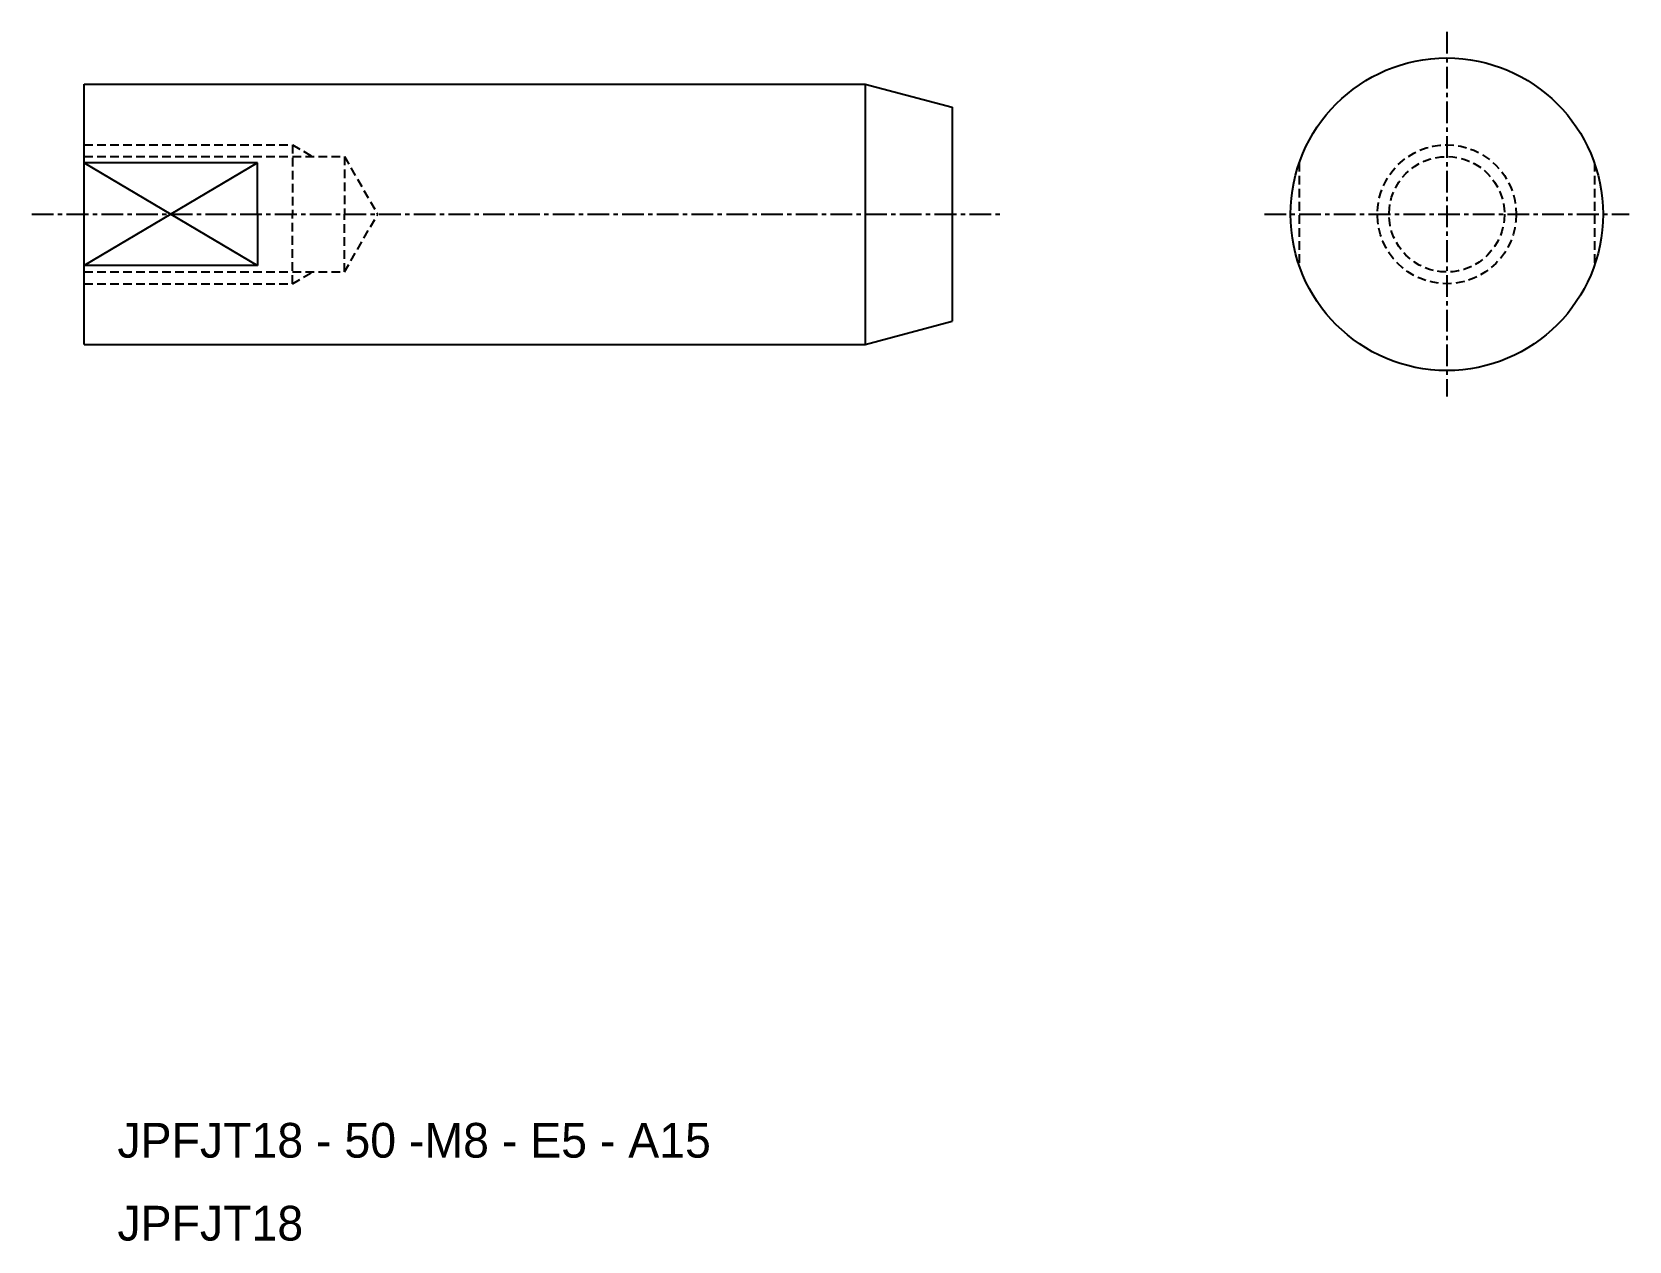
# Model space of a CAD drawing. Extents: x 320.2 to 412.2, y 137.9 to 207.5.
import ezdxf

# ---------------------------------------------------------------- set-up
doc = ezdxf.new("R2010")
doc.units = 0
doc.linetypes.add('CENTER', pattern=[2, 1.25, -0.25, 0.25, -0.25])
doc.linetypes.add('DASHED', pattern=[0.75, 0.5, -0.25])
doc.layers.get('0').update_dxf_attribs({"linetype": 'CONTINUOUS'})
doc.layers.add('CENTER', color=1, linetype='CENTER')

msp = doc.modelspace()

# ---------------------------------------------------------------- linework, layer by layer
at = {"color": 7, "linetype": 'CONTINUOUS'}
for p, q in [((323.178, 204.539), (368.178, 204.539)), ((323.178, 189.539), (323.178, 204.539)), ((368.178, 204.539), (368.178, 189.539)), ((368.178, 204.539), (373.178, 203.199)), ((373.178, 203.199), (373.178, 190.879)), ((333.178, 199.997), (323.178, 194.081)), ((323.178, 199.997), (333.178, 194.081)), ((333.178, 199.997), (323.178, 199.997)), ((333.178, 197.039), (333.178, 199.997)), ((333.178, 197.039), (333.178, 194.081)), ((333.178, 194.081), (323.178, 194.081)), ((368.178, 189.539), (373.178, 190.879)), ((323.178, 189.539), (368.178, 189.539))]:
    msp.add_line(p, q, dxfattribs=at)
at = {"color": 3, "linetype": 'DASHED'}
for p, q in [((323.178, 201.039), (335.178, 201.039)), ((335.178, 201.039), (335.178, 197.039)), ((335.178, 201.039), (336.35, 200.363)), ((323.178, 200.363), (338.178, 200.363)), ((338.178, 200.363), (340.097, 197.039)), ((338.178, 200.363), (338.178, 197.039)), ((393.178, 199.997), (393.178, 194.081)), ((410.178, 199.997), (410.178, 194.081)), ((335.178, 193.039), (335.178, 197.039)), ((338.178, 193.716), (340.097, 197.039)), ((338.178, 193.716), (338.178, 197.039)), ((323.178, 193.716), (338.178, 193.716)), ((335.178, 193.039), (336.35, 193.716)), ((323.178, 193.039), (335.178, 193.039))]:
    msp.add_line(p, q, dxfattribs=at)
at = {"color": 7, "linetype": 'CONTINUOUS'}
msp.add_circle((401.678, 197.039), 9, dxfattribs=at)
at = {"color": 3, "linetype": 'DASHED'}
for radius in [4, 3.324]:
    msp.add_circle((401.678, 197.039), radius, dxfattribs=at)
at = {"layer": 'CENTER', "color": 1, "linetype": 'CENTER'}
for p, q in [((401.678, 207.539), (401.678, 186.539)), ((320.178, 197.039), (376.178, 197.039)), ((391.178, 197.039), (412.178, 197.039))]:
    msp.add_line(p, q, dxfattribs=at)

# ---------------------------------------------------------------- texts
at = {"color": 7, "linetype": 'CONTINUOUS'}
for s, p in [('JPFJT18 - 50 -M8 - E5 - A15', (325.102, 142.712)), ('JPFJT18', (325.102, 137.938))]:
    msp.add_text(s, height=2, dxfattribs=at).set_placement(p)

doc.saveas('drawing.dxf')
